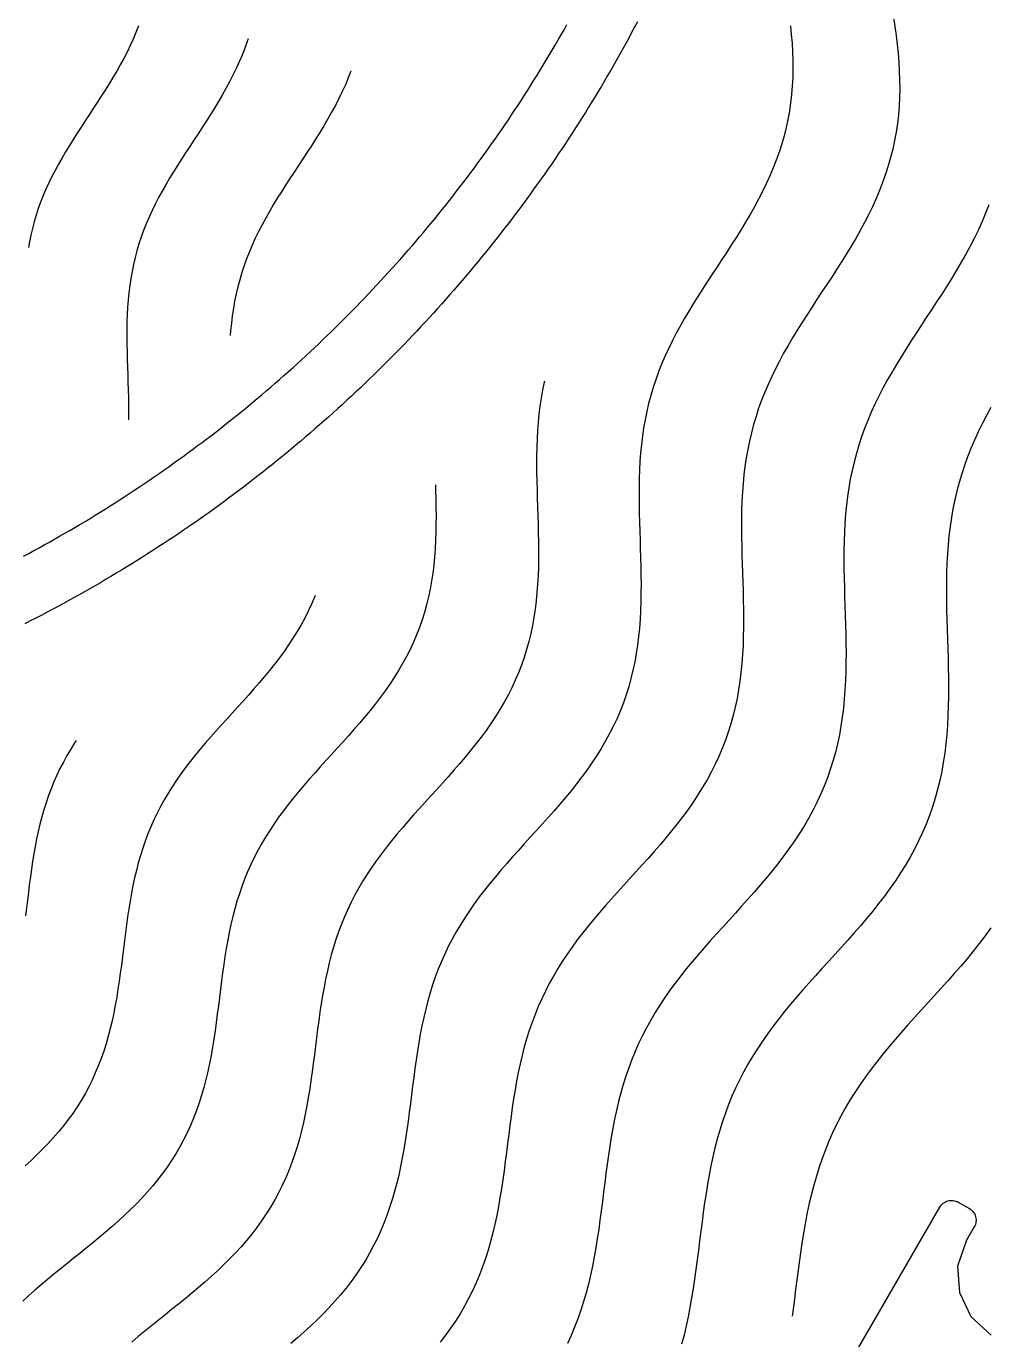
# Model space of a CAD drawing. Header units: millimetres. Extents: x -17.8 to 17.8, y -17.8 to 17.8.
# Drawn here: x 8.99 to 11.848, y -5.863 to -1.961 of the extents above; entities that cross this region are included whole.
import ezdxf

# ---------------------------------------------------------------- set-up
doc = ezdxf.new("R2010")
doc.units = ezdxf.units.MM
for name, color, linetype in [('ALTIN', 2, 'Continuous'), ('DOKU', 8, 'Continuous'), ('KESIM', 1, 'Continuous')]:
    doc.layers.add(name, color=color, linetype=linetype)

msp = doc.modelspace()

# ---------------------------------------------------------------- linework, layer by layer
at = {"layer": 'ALTIN'}
for points in [[(10.805, -1.9481), (10.7965, -1.9643), (10.7878, -1.9804), (10.7792, -1.9964), (10.7704, -2.0125), (10.7616, -2.0284), (10.7527, -2.0444), (10.7438, -2.0603), (10.7347, -2.0762), (10.7257, -2.092), (10.7165, -2.1078), (10.7073, -2.1235), (10.698, -2.1393), (10.6886, -2.1549), (10.6792, -2.1705), (10.6696, -2.1861), (10.6601, -2.2017), (10.6504, -2.2172), (10.6407, -2.2326), (10.6309, -2.2481), (10.6211, -2.2634), (10.6112, -2.2788), (10.6012, -2.2941), (10.5912, -2.3093), (10.5811, -2.3245), (10.5709, -2.3397), (10.5607, -2.3548), (10.5503, -2.3698), (10.54, -2.3849), (10.5295, -2.3998), (10.519, -2.4148), (10.5085, -2.4297), (10.4978, -2.4445), (10.4871, -2.4593), (10.4764, -2.474), (10.4655, -2.4887), (10.4546, -2.5034), (10.4437, -2.518), (10.4327, -2.5326), (10.4216, -2.5471), (10.4104, -2.5615), (10.3992, -2.5759), (10.388, -2.5903), (10.3766, -2.6046), (10.3652, -2.6189), (10.3538, -2.6331), (10.3423, -2.6472), (10.3307, -2.6614), (10.319, -2.6754), (10.3073, -2.6894), (10.2956, -2.7034), (10.2837, -2.7173), (10.2719, -2.7311), (10.2599, -2.745), (10.2479, -2.7587), (10.2358, -2.7724), (10.2237, -2.786), (10.2115, -2.7996), (10.1993, -2.8132), (10.187, -2.8267), (10.1746, -2.8401), (10.1622, -2.8535), (10.1497, -2.8668), (10.1372, -2.8801), (10.1246, -2.8933), (10.1119, -2.9065), (10.0992, -2.9196), (10.0864, -2.9326), (10.0736, -2.9456), (10.0607, -2.9585), (10.0478, -2.9714), (10.0348, -2.9842), (10.0218, -2.997), (10.0087, -3.0097), (9.9955, -3.0224), (9.9823, -3.035), (9.969, -3.0475), (9.9557, -3.06), (9.9423, -3.0724), (9.9289, -3.0848), (9.9154, -3.0971), (9.9018, -3.1093), (9.8882, -3.1215), (9.8746, -3.1336), (9.8609, -3.1457), (9.8472, -3.1577), (9.8333, -3.1697), (9.8195, -3.1815), (9.8056, -3.1934), (9.7916, -3.2051), (9.7776, -3.2168), (9.7636, -3.2285), (9.7494, -3.2401), (9.7353, -3.2516), (9.7211, -3.263), (9.7068, -3.2744), (9.6925, -3.2858), (9.6781, -3.297), (9.6637, -3.3082), (9.6493, -3.3194), (9.6348, -3.3305), (9.6202, -3.3415), (9.6056, -3.3524), (9.5909, -3.3633), (9.5762, -3.3742), (9.5615, -3.3849), (9.5467, -3.3956), (9.5319, -3.4063), (9.517, -3.4168), (9.502, -3.4273), (9.4871, -3.4378), (9.472, -3.4481), (9.457, -3.4585), (9.4419, -3.4687), (9.4267, -3.4789), (9.4115, -3.489), (9.3963, -3.499), (9.381, -3.509), (9.3656, -3.5189), (9.3503, -3.5287), (9.3348, -3.5385), (9.3194, -3.5482), (9.3039, -3.5579), (9.2883, -3.5674), (9.2727, -3.577), (9.2571, -3.5864), (9.2415, -3.5958), (9.2257, -3.6051), (9.21, -3.6143), (9.1942, -3.6235), (9.1784, -3.6325), (9.1625, -3.6416), (9.1466, -3.6505), (9.1306, -3.6594), (9.1147, -3.6682), (9.0986, -3.677), (9.0826, -3.6856), (9.0665, -3.6943), (9.0503, -3.7028), (9.0342, -3.7113), (9.0179, -3.7196), (9.0017, -3.728), (8.9854, -3.7362)], [(8.982, -3.5353), (8.9974, -3.5271), (9.0127, -3.5188), (9.0281, -3.5104), (9.0434, -3.502), (9.0586, -3.4935), (9.0739, -3.4849), (9.0891, -3.4763), (9.1042, -3.4676), (9.1193, -3.4588), (9.1344, -3.45), (9.1494, -3.4411), (9.1644, -3.4321), (9.1794, -3.4231), (9.1943, -3.414), (9.2092, -3.4048), (9.224, -3.3956), (9.2388, -3.3863), (9.2535, -3.3769), (9.2683, -3.3675), (9.2829, -3.358), (9.2976, -3.3485), (9.3122, -3.3389), (9.3267, -3.3292), (9.3412, -3.3195), (9.3557, -3.3097), (9.3701, -3.2998), (9.3845, -3.2899), (9.3988, -3.2799), (9.4131, -3.2698), (9.4273, -3.2597), (9.4415, -3.2495), (9.4557, -3.2393), (9.4698, -3.229), (9.4839, -3.2186), (9.4979, -3.2082), (9.5119, -3.1977), (9.5258, -3.1872), (9.5397, -3.1766), (9.5535, -3.1659), (9.5673, -3.1552), (9.5811, -3.1444), (9.5947, -3.1336), (9.6084, -3.1227), (9.622, -3.1117), (9.6356, -3.1007), (9.6491, -3.0896), (9.6625, -3.0784), (9.6759, -3.0672), (9.6893, -3.056), (9.7026, -3.0447), (9.7159, -3.0333), (9.7291, -3.0219), (9.7422, -3.0104), (9.7553, -2.9988), (9.7684, -2.9872), (9.7814, -2.9756), (9.7944, -2.9638), (9.8073, -2.9521), (9.8201, -2.9402), (9.8329, -2.9283), (9.8457, -2.9164), (9.8584, -2.9044), (9.871, -2.8923), (9.8836, -2.8802), (9.8962, -2.8681), (9.9086, -2.8559), (9.9211, -2.8436), (9.9335, -2.8313), (9.9458, -2.8189), (9.9581, -2.8064), (9.9703, -2.794), (9.9824, -2.7814), (9.9945, -2.7688), (10.0066, -2.7562), (10.0186, -2.7435), (10.0305, -2.7307), (10.0424, -2.7179), (10.0543, -2.7051), (10.066, -2.6922), (10.0778, -2.6792), (10.0894, -2.6662), (10.101, -2.6531), (10.1126, -2.64), (10.1241, -2.6269), (10.1355, -2.6137), (10.1469, -2.6004), (10.1582, -2.5871), (10.1694, -2.5737), (10.1806, -2.5603), (10.1918, -2.5469), (10.2029, -2.5334), (10.2139, -2.5198), (10.2249, -2.5062), (10.2358, -2.4925), (10.2466, -2.4789), (10.2574, -2.4651), (10.2681, -2.4513), (10.2788, -2.4375), (10.2894, -2.4236), (10.2999, -2.4097), (10.3104, -2.3957), (10.3208, -2.3817), (10.3312, -2.3676), (10.3415, -2.3535), (10.3517, -2.3393), (10.3619, -2.3251), (10.372, -2.3109), (10.3821, -2.2966), (10.3921, -2.2823), (10.402, -2.2679), (10.4119, -2.2535), (10.4217, -2.239), (10.4314, -2.2245), (10.4411, -2.21), (10.4507, -2.1954), (10.4602, -2.1807), (10.4697, -2.1661), (10.4791, -2.1513), (10.4885, -2.1366), (10.4978, -2.1218), (10.507, -2.107), (10.5162, -2.0921), (10.5253, -2.0772), (10.5343, -2.0622), (10.5433, -2.0472), (10.5522, -2.0322), (10.561, -2.0171), (10.5698, -2.002), (10.5785, -1.9869), (10.5871, -1.9717), (10.5957, -1.9564)], [(11.2322, -6.2845), (11.703, -5.4691), (11.7051, -5.4658), (11.7075, -5.4627), (11.7103, -5.4599), (11.7133, -5.4573), (11.7165, -5.4551), (11.7199, -5.4532), (11.7235, -5.4516), (11.7273, -5.4504), (11.7311, -5.4496), (11.735, -5.4491), (11.7389, -5.4491), (11.7428, -5.4494), (11.7467, -5.4501), (11.7505, -5.4512), (11.7541, -5.4526), (11.7576, -5.4544), (11.7907, -5.4735), (11.7939, -5.4756), (11.797, -5.478), (11.7998, -5.4808), (11.8024, -5.4838), (11.8046, -5.487), (11.8065, -5.4904), (11.8081, -5.494), (11.8093, -5.4978), (11.8101, -5.5016), (11.8106, -5.5055), (11.8106, -5.5094), (11.8103, -5.5133), (11.8096, -5.5172), (11.8085, -5.521), (11.8071, -5.5246), (11.8053, -5.5281), (11.7825, -5.5677), (11.7558, -5.6447), (11.7617, -5.7231), (11.7955, -5.7945), (11.8558, -5.8497)]]:
    msp.add_lwpolyline(points, dxfattribs=at)
at = {"layer": 'DOKU'}
for points in [[(11.5652, -1.9353), (11.5693, -1.962), (11.573, -1.9886), (11.5763, -2.0152), (11.579, -2.0417), (11.5812, -2.0681), (11.5827, -2.0945), (11.5836, -2.1208), (11.5838, -2.1469), (11.5833, -2.173), (11.582, -2.1989), (11.5799, -2.2247), (11.5769, -2.2503), (11.5732, -2.2758), (11.5686, -2.3011), (11.5631, -2.3263), (11.5569, -2.3513), (11.5497, -2.3761), (11.5418, -2.4007), (11.5331, -2.4252), (11.5237, -2.4494), (11.5135, -2.4735), (11.5026, -2.4975), (11.4911, -2.5212), (11.4789, -2.5448), (11.4662, -2.5683), (11.4531, -2.5916), (11.4394, -2.6147), (11.4254, -2.6378), (11.4111, -2.6607), (11.3966, -2.6835), (11.3819, -2.7063), (11.367, -2.729), (11.3521, -2.7516), (11.3372, -2.7742), (11.3225, -2.7968), (11.3078, -2.8194), (11.2934, -2.842), (11.2793, -2.8646), (11.2655, -2.8873), (11.2522, -2.91), (11.2392, -2.9328), (11.2268, -2.9558), (11.215, -2.9788), (11.2037, -3.002), (11.193, -3.0253), (11.183, -3.0488), (11.1736, -3.0725), (11.165, -3.0963), (11.1571, -3.1204), (11.1498, -3.1446), (11.1433, -3.169), (11.1376, -3.1936), (11.1325, -3.2185), (11.1281, -3.2435), (11.1243, -3.2688), (11.1212, -3.2943), (11.1188, -3.3199), (11.1168, -3.3458), (11.1154, -3.3718), (11.1145, -3.3981), (11.114, -3.4244), (11.1139, -3.451), (11.1142, -3.4776), (11.1146, -3.5044), (11.1153, -3.5313), (11.1161, -3.5583), (11.117, -3.5853), (11.1179, -3.6124), (11.1187, -3.6395), (11.1193, -3.6666), (11.1198, -3.6937), (11.12, -3.7207), (11.1199, -3.7477), (11.1194, -3.7745), (11.1185, -3.8013), (11.1171, -3.8279), (11.1151, -3.8544), (11.1125, -3.8807), (11.1093, -3.9067), (11.1054, -3.9326), (11.1008, -3.9583), (11.0954, -3.9837), (11.0893, -4.0088), (11.0824, -4.0337), (11.0747, -4.0582), (11.0662, -4.0825), (11.0569, -4.1065), (11.0467, -4.1302), (11.0359, -4.1536), (11.0242, -4.1767), (11.0118, -4.1995), (10.9986, -4.222), (10.9848, -4.2442), (10.9703, -4.2661), (10.9552, -4.2878), (10.9395, -4.3092), (10.9233, -4.3304), (10.9066, -4.3513), (10.8896, -4.3721), (10.8721, -4.3926), (10.8544, -4.413), (10.8365, -4.4333), (10.8184, -4.4535), (10.8002, -4.4736), (10.7819, -4.4936), (10.7637, -4.5136), (10.7456, -4.5336), (10.7276, -4.5536), (10.7098, -4.5736), (10.6923, -4.5938), (10.6752, -4.614), (10.6584, -4.6344), (10.6421, -4.6549), (10.6262, -4.6756), (10.6109, -4.6966), (10.5961, -4.7177), (10.5819, -4.7391), (10.5684, -4.7607), (10.5554, -4.7826), (10.5432, -4.8048), (10.5316, -4.8273), (10.5206, -4.8501), (10.5104, -4.8732), (10.5008, -4.8966), (10.4919, -4.9204), (10.4837, -4.9444), (10.476, -4.9688), (10.469, -4.9934), (10.4625, -5.0184), (10.4566, -5.0437), (10.4511, -5.0692), (10.4461, -5.0949), (10.4415, -5.1209), (10.4373, -5.1471), (10.4333, -5.1735), (10.4296, -5.2), (10.426, -5.2267), (10.4226, -5.2534), (10.4192, -5.2803), (10.4159, -5.3071), (10.4124, -5.334), (10.4089, -5.3609), (10.4051, -5.3877), (10.4011, -5.4145), (10.3968, -5.4411), (10.3921, -5.4675), (10.387, -5.4938), (10.3814, -5.5199), (10.3753, -5.5457), (10.3686, -5.5713), (10.3613, -5.5965), (10.3534, -5.6215), (10.3449, -5.6461), (10.3356, -5.6703), (10.3256, -5.6942), (10.3149, -5.7177), (10.3035, -5.7407), (10.2913, -5.7634), (10.2783, -5.7856), (10.2646, -5.8075), (10.2502, -5.8289), (10.2351, -5.8498), (10.2192, -5.8704)], [(9.3232, -1.9605), (9.3155, -1.9801), (9.3073, -1.9996), (9.2985, -2.0189), (9.2892, -2.0381), (9.2794, -2.0572), (9.2691, -2.0761), (9.2585, -2.095), (9.2475, -2.1137), (9.2361, -2.1323), (9.2246, -2.1509), (9.2128, -2.1693), (9.2009, -2.1877), (9.1889, -2.2061), (9.1769, -2.2244), (9.1648, -2.2426), (9.1529, -2.2609), (9.1411, -2.2791), (9.1294, -2.2974), (9.118, -2.3157), (9.1069, -2.334), (9.0961, -2.3524), (9.0856, -2.3709), (9.0756, -2.3894), (9.066, -2.408), (9.0569, -2.4268), (9.0482, -2.4456), (9.0401, -2.4646), (9.0326, -2.4837), (9.0256, -2.503), (9.0192, -2.5224), (9.0133, -2.542), (9.0081, -2.5618), (9.0034, -2.5817), (8.9993, -2.6018), (8.9963, -2.6186)], [(11.2594, -1.96), (11.262, -1.9858), (11.2642, -2.0115), (11.2657, -2.0372), (11.2666, -2.0627), (11.2667, -2.0882), (11.2662, -2.1135), (11.2649, -2.1387), (11.2629, -2.1638), (11.26, -2.1887), (11.2564, -2.2135), (11.2519, -2.2381), (11.2466, -2.2626), (11.2405, -2.2869), (11.2336, -2.311), (11.2259, -2.335), (11.2174, -2.3588), (11.2082, -2.3824), (11.1983, -2.4058), (11.1877, -2.4291), (11.1765, -2.4522), (11.1647, -2.4752), (11.1524, -2.498), (11.1395, -2.5206), (11.1263, -2.5432), (11.1127, -2.5656), (11.0988, -2.5879), (11.0846, -2.6101), (11.0703, -2.6322), (11.0558, -2.6543), (11.0414, -2.6763), (11.0269, -2.6983), (11.0125, -2.7202), (10.9983, -2.7422), (10.9843, -2.7642), (10.9706, -2.7862), (10.9572, -2.8082), (10.9442, -2.8304), (10.9316, -2.8526), (10.9195, -2.8749), (10.908, -2.8973), (10.897, -2.9198), (10.8866, -2.9425), (10.8769, -2.9654), (10.8678, -2.9884), (10.8594, -3.0116), (10.8516, -3.0349), (10.8446, -3.0585), (10.8383, -3.0823), (10.8327, -3.1062), (10.8277, -3.1304), (10.8234, -3.1547), (10.8198, -3.1793), (10.8168, -3.2041), (10.8144, -3.229), (10.8125, -3.2542), (10.8112, -3.2795), (10.8103, -3.305), (10.8098, -3.3307), (10.8097, -3.3565), (10.8099, -3.3824), (10.8104, -3.4085), (10.811, -3.4347), (10.8118, -3.4609), (10.8127, -3.4872), (10.8135, -3.5135), (10.8143, -3.5399), (10.815, -3.5662), (10.8154, -3.5926), (10.8156, -3.6189), (10.8155, -3.6451), (10.815, -3.6712), (10.8141, -3.6972), (10.8127, -3.7231), (10.8108, -3.7489), (10.8083, -3.7744), (10.8052, -3.7998), (10.8014, -3.825), (10.7969, -3.8499), (10.7917, -3.8746), (10.7857, -3.8991), (10.779, -3.9232), (10.7715, -3.9471), (10.7632, -3.9708), (10.7542, -3.9941), (10.7444, -4.0172), (10.7338, -4.0399), (10.7224, -4.0624), (10.7103, -4.0845), (10.6975, -4.1064), (10.6841, -4.128), (10.67, -4.1493), (10.6553, -4.1704), (10.64, -4.1912), (10.6243, -4.2118), (10.6081, -4.2322), (10.5915, -4.2524), (10.5745, -4.2724), (10.5573, -4.2922), (10.5398, -4.312), (10.5222, -4.3316), (10.5045, -4.3511), (10.4868, -4.3706), (10.469, -4.39), (10.4514, -4.4095), (10.4339, -4.4289), (10.4167, -4.4485), (10.3996, -4.468), (10.383, -4.4877), (10.3667, -4.5075), (10.3508, -4.5275), (10.3353, -4.5477), (10.3204, -4.568), (10.3061, -4.5886), (10.2923, -4.6093), (10.2791, -4.6304), (10.2665, -4.6517), (10.2546, -4.6733), (10.2433, -4.6951), (10.2327, -4.7173), (10.2227, -4.7398), (10.2134, -4.7626), (10.2047, -4.7857), (10.1967, -4.8091), (10.1893, -4.8328), (10.1824, -4.8568), (10.1761, -4.881), (10.1703, -4.9056), (10.165, -4.9304), (10.1602, -4.9554), (10.1557, -4.9807), (10.1516, -5.0062), (10.1477, -5.0318), (10.1441, -5.0577), (10.1406, -5.0836), (10.1373, -5.1096), (10.134, -5.1357), (10.1307, -5.1619), (10.1274, -5.188), (10.1239, -5.2142), (10.1203, -5.2402), (10.1164, -5.2662), (10.1122, -5.2921), (10.1076, -5.3179), (10.1026, -5.3434), (10.0972, -5.3688), (10.0913, -5.3939), (10.0848, -5.4187), (10.0777, -5.4433), (10.07, -5.4676), (10.0617, -5.4915), (10.0527, -5.5151), (10.043, -5.5383), (10.0326, -5.5611), (10.0214, -5.5836), (10.0096, -5.6056), (9.997, -5.6273), (9.9837, -5.6485), (9.9696, -5.6693), (9.9549, -5.6897), (9.9395, -5.7097), (9.9235, -5.7293), (9.9068, -5.7485), (9.8895, -5.7674), (9.8717, -5.7859), (9.8534, -5.8041), (9.8346, -5.822), (9.8154, -5.8396), (9.7959, -5.8569), (9.776, -5.874)], [(9.6486, -1.9988), (9.6462, -2.0064), (9.6389, -2.0268), (9.631, -2.0471), (9.6225, -2.0673), (9.6134, -2.0873), (9.6037, -2.1071), (9.5936, -2.1268), (9.583, -2.1464), (9.572, -2.1659), (9.5606, -2.1853), (9.5489, -2.2045), (9.5369, -2.2237), (9.5248, -2.2428), (9.5125, -2.2618), (9.5001, -2.2808), (9.4876, -2.2997), (9.4752, -2.3186), (9.4628, -2.3374), (9.4506, -2.3563), (9.4386, -2.3752), (9.4268, -2.3941), (9.4153, -2.413), (9.4041, -2.4321), (9.3933, -2.4511), (9.3829, -2.4703), (9.373, -2.4896), (9.3635, -2.509), (9.3546, -2.5285), (9.3463, -2.5481), (9.3384, -2.5679), (9.3312, -2.5878), (9.3246, -2.6079), (9.3186, -2.6281), (9.3131, -2.6485), (9.3083, -2.6691), (9.304, -2.6899), (9.3004, -2.7108), (9.2972, -2.7319), (9.2947, -2.7532), (9.2926, -2.7747), (9.291, -2.7963), (9.2898, -2.818), (9.289, -2.8399), (9.2886, -2.862), (9.2886, -2.8842), (9.2887, -2.9065), (9.2891, -2.9289), (9.2897, -2.9513), (9.2904, -2.9739), (9.2911, -2.9965), (9.2918, -3.0191), (9.2925, -3.0417), (9.2931, -3.0644), (9.2935, -3.087), (9.2936, -3.1096), (9.2936, -3.1308)], [(9.9538, -2.0953), (9.9464, -2.1142), (9.9376, -2.135), (9.9282, -2.1556), (9.9183, -2.1761), (9.9078, -2.1965), (9.8969, -2.2167), (9.8855, -2.2369), (9.8737, -2.2569), (9.8617, -2.2767), (9.8493, -2.2965), (9.8367, -2.3162), (9.824, -2.3359), (9.8112, -2.3555), (9.7984, -2.375), (9.7855, -2.3945), (9.7728, -2.414), (9.7601, -2.4335), (9.7477, -2.453), (9.7355, -2.4725), (9.7236, -2.4921), (9.7121, -2.5117), (9.7009, -2.5314), (9.6902, -2.5512), (9.68, -2.5711), (9.6702, -2.5911), (9.661, -2.6113), (9.6524, -2.6315), (9.6443, -2.652), (9.6369, -2.6725), (9.63, -2.6933), (9.6238, -2.7142), (9.6182, -2.7353), (9.6132, -2.7565), (9.6088, -2.778), (9.605, -2.7996), (9.6018, -2.8214), (9.5991, -2.8434), (9.5969, -2.8655), (9.5959, -2.8799)], [(11.8488, -2.4915), (11.8391, -2.5165), (11.8286, -2.5412), (11.8175, -2.5658), (11.8056, -2.5902), (11.7931, -2.6145), (11.7801, -2.6386), (11.7666, -2.6625), (11.7526, -2.6863), (11.7382, -2.71), (11.7235, -2.7335), (11.7086, -2.757), (11.6934, -2.7804), (11.6782, -2.8037), (11.6629, -2.8269), (11.6476, -2.8501), (11.6324, -2.8733), (11.6174, -2.8965), (11.6026, -2.9198), (11.5881, -2.943), (11.5739, -2.9663), (11.5602, -2.9897), (11.5469, -3.0131), (11.5341, -3.0367), (11.5219, -3.0604), (11.5104, -3.0842), (11.4994, -3.1082), (11.4891, -3.1323), (11.4795, -3.1566), (11.4706, -3.1811), (11.4625, -3.2058), (11.4551, -3.2307), (11.4484, -3.2558), (11.4424, -3.2811), (11.4372, -3.3066), (11.4327, -3.3323), (11.4289, -3.3583), (11.4257, -3.3844), (11.4231, -3.4108), (11.4211, -3.4374), (11.4197, -3.4641), (11.4188, -3.4911), (11.4183, -3.5182), (11.4182, -3.5454), (11.4184, -3.5728), (11.4189, -3.6004), (11.4196, -3.628), (11.4204, -3.6557), (11.4213, -3.6835), (11.4222, -3.7113), (11.423, -3.7391), (11.4237, -3.767), (11.4242, -3.7948), (11.4244, -3.8226), (11.4243, -3.8503), (11.4238, -3.8779), (11.4228, -3.9053), (11.4214, -3.9327), (11.4193, -3.9599), (11.4167, -3.9869), (11.4134, -4.0137), (11.4094, -4.0403), (11.4046, -4.0666), (11.3991, -4.0927), (11.3928, -4.1185), (11.3857, -4.1441), (11.3778, -4.1693), (11.3691, -4.1943), (11.3595, -4.2189), (11.3491, -4.2433), (11.3379, -4.2673), (11.326, -4.291), (11.3132, -4.3144), (11.2997, -4.3375), (11.2855, -4.3604), (11.2706, -4.3829), (11.2551, -4.4051), (11.239, -4.4271), (11.2223, -4.4489), (11.2052, -4.4704), (11.1877, -4.4917), (11.1698, -4.5129), (11.1516, -4.5338), (11.1331, -4.5547), (11.1145, -4.5754), (11.0958, -4.596), (11.077, -4.6166), (11.0583, -4.6371), (11.0397, -4.6577), (11.0212, -4.6782), (11.003, -4.6988), (10.985, -4.7195), (10.9674, -4.7403), (10.9502, -4.7613), (10.9334, -4.7824), (10.9171, -4.8036), (10.9013, -4.8251), (10.8862, -4.8468), (10.8716, -4.8688), (10.8577, -4.891), (10.8444, -4.9135), (10.8318, -4.9363), (10.8199, -4.9594), (10.8086, -4.9829), (10.7981, -5.0066), (10.7883, -5.0307), (10.7791, -5.055), (10.7706, -5.0798), (10.7628, -5.1048), (10.7556, -5.1301), (10.7489, -5.1558), (10.7428, -5.1817), (10.7372, -5.2079), (10.7321, -5.2344), (10.7273, -5.2611), (10.723, -5.288), (10.7189, -5.3151), (10.7151, -5.3423), (10.7114, -5.3697), (10.7079, -5.3972), (10.7045, -5.4248), (10.701, -5.4524), (10.6975, -5.4801), (10.6938, -5.5077), (10.6899, -5.5352), (10.6858, -5.5627), (10.6813, -5.59), (10.6765, -5.6172), (10.6713, -5.6442), (10.6655, -5.671), (10.6593, -5.6975), (10.6524, -5.7238), (10.645, -5.7497), (10.6369, -5.7753), (10.6281, -5.8006), (10.6185, -5.8255), (10.6083, -5.8501), (10.5973, -5.8742)], [(10.5285, -3.0156), (10.5278, -3.0188), (10.523, -3.0423), (10.5188, -3.066), (10.5153, -3.0898), (10.5124, -3.1139), (10.51, -3.1382), (10.5082, -3.1626), (10.5069, -3.1872), (10.506, -3.212), (10.5056, -3.237), (10.5055, -3.262), (10.5057, -3.2872), (10.5061, -3.3126), (10.5068, -3.338), (10.5075, -3.3635), (10.5083, -3.389), (10.5092, -3.4146), (10.5099, -3.4403), (10.5106, -3.4659), (10.511, -3.4915), (10.5112, -3.517), (10.5111, -3.5425), (10.5107, -3.5679), (10.5098, -3.5932), (10.5084, -3.6183), (10.5065, -3.6434), (10.5041, -3.6682), (10.5011, -3.6929), (10.4974, -3.7173), (10.493, -3.7416), (10.488, -3.7656), (10.4822, -3.7893), (10.4756, -3.8128), (10.4684, -3.8361), (10.4603, -3.859), (10.4515, -3.8817), (10.442, -3.9041), (10.4317, -3.9262), (10.4206, -3.948), (10.4089, -3.9696), (10.3965, -3.9908), (10.3834, -4.0118), (10.3697, -4.0326), (10.3554, -4.053), (10.3406, -4.0733), (10.3253, -4.0933), (10.3095, -4.1131), (10.2934, -4.1327), (10.2769, -4.1521), (10.2602, -4.1714), (10.2432, -4.1906), (10.2261, -4.2097), (10.2089, -4.2287), (10.1916, -4.2476), (10.1744, -4.2665), (10.1573, -4.2854), (10.1403, -4.3043), (10.1235, -4.3233), (10.107, -4.3423), (10.0907, -4.3614), (10.0749, -4.3807), (10.0594, -4.4001), (10.0445, -4.4197), (10.03, -4.4394), (10.016, -4.4594), (10.0026, -4.4796), (9.9898, -4.5001), (9.9775, -4.5208), (9.966, -4.5417), (9.955, -4.563), (9.9447, -4.5846), (9.935, -4.6064), (9.9259, -4.6285), (9.9175, -4.651), (9.9097, -4.6737), (9.9025, -4.6968), (9.8958, -4.7201), (9.8897, -4.7437), (9.8841, -4.7675), (9.8789, -4.7916), (9.8742, -4.816), (9.8699, -4.8405), (9.8658, -4.8653), (9.8621, -4.8902), (9.8586, -4.9153), (9.8552, -4.9405), (9.852, -4.9658), (9.8488, -4.9912), (9.8456, -5.0166), (9.8424, -5.042), (9.839, -5.0674), (9.8354, -5.0928), (9.8316, -5.118), (9.8276, -5.1432), (9.8231, -5.1682), (9.8183, -5.193), (9.813, -5.2177), (9.8072, -5.2421), (9.801, -5.2662), (9.7941, -5.2901), (9.7866, -5.3137), (9.7785, -5.337), (9.7698, -5.3599), (9.7603, -5.3824), (9.7502, -5.4046), (9.7394, -5.4264), (9.7279, -5.4479), (9.7156, -5.4689), (9.7027, -5.4895), (9.689, -5.5097), (9.6747, -5.5296), (9.6598, -5.549), (9.6442, -5.5681), (9.628, -5.5868), (9.6112, -5.6051), (9.5939, -5.6231), (9.5761, -5.6407), (9.5578, -5.6581), (9.5392, -5.6752), (9.5202, -5.6921), (9.5009, -5.7087), (9.4813, -5.7251), (9.4615, -5.7414), (9.4416, -5.7576), (9.4217, -5.7736), (9.4017, -5.7896), (9.3817, -5.8056), (9.3618, -5.8216), (9.3421, -5.8376), (9.3225, -5.8537), (9.3032, -5.8699)], [(11.8546, -3.0934), (11.8415, -3.1176), (11.8289, -3.1419), (11.817, -3.1664), (11.8058, -3.191), (11.7952, -3.2157), (11.7854, -3.2407), (11.7763, -3.2658), (11.7679, -3.2912), (11.7603, -3.3167), (11.7534, -3.3425), (11.7473, -3.3685), (11.7419, -3.3947), (11.7373, -3.4211), (11.7334, -3.4478), (11.7301, -3.4746), (11.7275, -3.5017), (11.7255, -3.529), (11.724, -3.5564), (11.723, -3.5841), (11.7225, -3.6119), (11.7224, -3.6399), (11.7226, -3.668), (11.7231, -3.6963), (11.7238, -3.7247), (11.7247, -3.7531), (11.7256, -3.7816), (11.7265, -3.8102), (11.7274, -3.8388), (11.7281, -3.8673), (11.7286, -3.8959), (11.7288, -3.9244), (11.7287, -3.9528), (11.7282, -3.9812), (11.7272, -4.0094), (11.7257, -4.0375), (11.7236, -4.0654), (11.7209, -4.0931), (11.7175, -4.1206), (11.7134, -4.1479), (11.7085, -4.175), (11.7028, -4.2018), (11.6964, -4.2283), (11.6891, -4.2545), (11.681, -4.2804), (11.672, -4.306), (11.6622, -4.3313), (11.6515, -4.3563), (11.64, -4.381), (11.6277, -4.4054), (11.6146, -4.4294), (11.6008, -4.4531), (11.5862, -4.4765), (11.5709, -4.4997), (11.555, -4.5225), (11.5384, -4.5451), (11.5213, -4.5674), (11.5038, -4.5895), (11.4857, -4.6114), (11.4674, -4.6331), (11.4487, -4.6546), (11.4297, -4.676), (11.4106, -4.6973), (11.3914, -4.7185), (11.3722, -4.7396), (11.353, -4.7607), (11.3338, -4.7818), (11.3149, -4.8029), (11.2962, -4.824), (11.2777, -4.8453), (11.2596, -4.8666), (11.2419, -4.8881), (11.2247, -4.9098), (11.208, -4.9316), (11.1918, -4.9537), (11.1762, -4.976), (11.1613, -4.9985), (11.1469, -5.0213), (11.1333, -5.0444), (11.1204, -5.0678), (11.1081, -5.0916), (11.0966, -5.1156), (11.0858, -5.14), (11.0757, -5.1647), (11.0663, -5.1897), (11.0576, -5.2151), (11.0496, -5.2408), (11.0421, -5.2668), (11.0353, -5.2932), (11.029, -5.3198), (11.0233, -5.3467), (11.018, -5.3738), (11.0132, -5.4013), (11.0087, -5.4289), (11.0045, -5.4567), (11.0006, -5.4847), (10.9968, -5.5128), (10.9932, -5.541), (10.9897, -5.5693), (10.9861, -5.5977), (10.9825, -5.6261), (10.9787, -5.6544), (10.9747, -5.6827), (10.9705, -5.7109), (10.9659, -5.739), (10.961, -5.7669), (10.9556, -5.7946), (10.9497, -5.8221), (10.9433, -5.8493), (10.9363, -5.8763)], [(10.2051, -3.3235), (10.2056, -3.3406), (10.2062, -3.3655), (10.2066, -3.3904), (10.2068, -3.4152), (10.2067, -3.4399), (10.2063, -3.4646), (10.2054, -3.4891), (10.2041, -3.5136), (10.2023, -3.5378), (10.1999, -3.562), (10.197, -3.5859), (10.1934, -3.6097), (10.1891, -3.6332), (10.1842, -3.6565), (10.1786, -3.6796), (10.1723, -3.7024), (10.1652, -3.725), (10.1574, -3.7473), (10.1489, -3.7693), (10.1396, -3.791), (10.1296, -3.8125), (10.1189, -3.8337), (10.1075, -3.8546), (10.0954, -3.8753), (10.0827, -3.8956), (10.0694, -3.9158), (10.0555, -3.9357), (10.0411, -3.9553), (10.0263, -3.9747), (10.011, -3.994), (9.9953, -4.013), (9.9793, -4.0319), (9.963, -4.0506), (9.9466, -4.0692), (9.9299, -4.0878), (9.9132, -4.1062), (9.8965, -4.1246), (9.8798, -4.1429), (9.8631, -4.1613), (9.8466, -4.1796), (9.8303, -4.1981), (9.8143, -4.2165), (9.7985, -4.2351), (9.7831, -4.2538), (9.7681, -4.2727), (9.7536, -4.2917), (9.7395, -4.3109), (9.7259, -4.3303), (9.7129, -4.3499), (9.7005, -4.3697), (9.6886, -4.3898), (9.6773, -4.4102), (9.6667, -4.4309), (9.6567, -4.4518), (9.6473, -4.473), (9.6385, -4.4945), (9.6303, -4.5163), (9.6227, -4.5384), (9.6157, -4.5607), (9.6093, -4.5834), (9.6033, -4.6063), (9.5979, -4.6295), (9.5929, -4.6529), (9.5883, -4.6765), (9.584, -4.7004), (9.5801, -4.7244), (9.5765, -4.7486), (9.5731, -4.773), (9.5698, -4.7974), (9.5667, -4.822), (9.5636, -4.8466), (9.5605, -4.8713), (9.5573, -4.896), (9.5541, -4.9207), (9.5506, -4.9453), (9.5469, -4.9698), (9.543, -4.9942), (9.5386, -5.0185), (9.534, -5.0426), (9.5288, -5.0666), (9.5232, -5.0903), (9.5171, -5.1137), (9.5105, -5.1369), (9.5032, -5.1598), (9.4953, -5.1824), (9.4868, -5.2047), (9.4777, -5.2266), (9.4678, -5.2481), (9.4573, -5.2693), (9.4461, -5.2901), (9.4343, -5.3105), (9.4217, -5.3305), (9.4085, -5.3502), (9.3946, -5.3694), (9.38, -5.3883), (9.3649, -5.4068), (9.3491, -5.425), (9.3329, -5.4428), (9.3161, -5.4602), (9.2988, -5.4774), (9.281, -5.4943), (9.2629, -5.5109), (9.2445, -5.5272), (9.2257, -5.5434), (9.2067, -5.5593), (9.1875, -5.5751), (9.1682, -5.5908), (9.1488, -5.6064), (9.1294, -5.6219), (9.11, -5.6375), (9.0907, -5.653), (9.0715, -5.6685), (9.0526, -5.6842), (9.0338, -5.6999), (9.0154, -5.7158), (8.9972, -5.7319), (8.9795, -5.7481)], [(9.8481, -3.6519), (9.8462, -3.6569), (9.8372, -3.678), (9.8275, -3.6988), (9.8171, -3.7194), (9.806, -3.7397), (9.7943, -3.7597), (9.782, -3.7795), (9.7691, -3.799), (9.7556, -3.8183), (9.7417, -3.8373), (9.7273, -3.8562), (9.7124, -3.8749), (9.6972, -3.8933), (9.6817, -3.9117), (9.6659, -3.9298), (9.6499, -3.9479), (9.6338, -3.9659), (9.6176, -3.9837), (9.6013, -4.0016), (9.5851, -4.0194), (9.569, -4.0372), (9.553, -4.055), (9.5371, -4.0729), (9.5216, -4.0908), (9.5063, -4.1088), (9.4914, -4.127), (9.4768, -4.1452), (9.4627, -4.1637), (9.449, -4.1823), (9.4359, -4.2011), (9.4233, -4.2202), (9.4112, -4.2394), (9.3997, -4.2589), (9.3887, -4.2787), (9.3784, -4.2987), (9.3687, -4.319), (9.3596, -4.3396), (9.351, -4.3605), (9.3431, -4.3816), (9.3358, -4.403), (9.3289, -4.4247), (9.3227, -4.4467), (9.3169, -4.4689), (9.3116, -4.4914), (9.3068, -4.5141), (9.3023, -4.537), (9.2982, -4.5602), (9.2944, -4.5835), (9.2909, -4.607), (9.2876, -4.6306), (9.2844, -4.6544), (9.2814, -4.6782), (9.2784, -4.7021), (9.2754, -4.726), (9.2723, -4.75), (9.2691, -4.7739), (9.2658, -4.7978), (9.2622, -4.8216), (9.2584, -4.8453), (9.2542, -4.8689), (9.2496, -4.8923), (9.2447, -4.9155), (9.2392, -4.9385), (9.2333, -4.9612), (9.2268, -4.9837), (9.2198, -5.0059), (9.2122, -5.0278), (9.2039, -5.0494), (9.195, -5.0707), (9.1855, -5.0916), (9.1753, -5.1121), (9.1644, -5.1323), (9.1529, -5.1521), (9.1407, -5.1716), (9.1279, -5.1906), (9.1144, -5.2093), (9.1003, -5.2276), (9.0856, -5.2456), (9.0703, -5.2632), (9.0545, -5.2804), (9.0382, -5.2974), (9.0214, -5.314), (9.0043, -5.3304), (8.9867, -5.3465)], [(9.1385, -4.0831), (9.1336, -4.0904), (9.1219, -4.1091), (9.1107, -4.128), (9.1001, -4.1472), (9.0901, -4.1666), (9.0807, -4.1863), (9.0719, -4.2062), (9.0636, -4.2264), (9.0559, -4.2469), (9.0488, -4.2677), (9.0422, -4.2887), (9.0361, -4.31), (9.0305, -4.3315), (9.0254, -4.3533), (9.0207, -4.3753), (9.0164, -4.3976), (9.0124, -4.42), (9.0087, -4.4426), (9.0053, -4.4654), (9.0021, -4.4883), (8.999, -4.5113), (8.9961, -4.5344), (8.9932, -4.5576), (8.9903, -4.5808), (8.9873, -4.604)], [(11.8548, -4.6399), (11.8379, -4.6631), (11.8203, -4.686), (11.8023, -4.7086), (11.7838, -4.7311), (11.765, -4.7534), (11.7458, -4.7754), (11.7264, -4.7974), (11.7068, -4.8192), (11.6871, -4.8409), (11.6673, -4.8626), (11.6476, -4.8842), (11.628, -4.9059), (11.6085, -4.9275), (11.5893, -4.9492), (11.5704, -4.971), (11.5518, -4.9929), (11.5337, -5.015), (11.516, -5.0372), (11.4989, -5.0596), (11.4823, -5.0822), (11.4663, -5.1051), (11.4509, -5.1282), (11.4362, -5.1517), (11.4223, -5.1754), (11.409, -5.1994), (11.3964, -5.2237), (11.3846, -5.2484), (11.3735, -5.2734), (11.3632, -5.2987), (11.3535, -5.3244), (11.3446, -5.3505), (11.3363, -5.3768), (11.3287, -5.4035), (11.3217, -5.4305), (11.3153, -5.4578), (11.3094, -5.4854), (11.304, -5.5133), (11.299, -5.5414), (11.2944, -5.5698), (11.2901, -5.5983), (11.2861, -5.627), (11.2822, -5.6559), (11.2785, -5.6848), (11.2749, -5.7139), (11.2712, -5.743), (11.2675, -5.7721), (11.2648, -5.7927)]]:
    msp.add_lwpolyline(points, dxfattribs=at)
at = {"layer": 'KESIM'}
msp.add_circle((0, 0), 17.8, dxfattribs=at)

doc.saveas('drawing.dxf')
